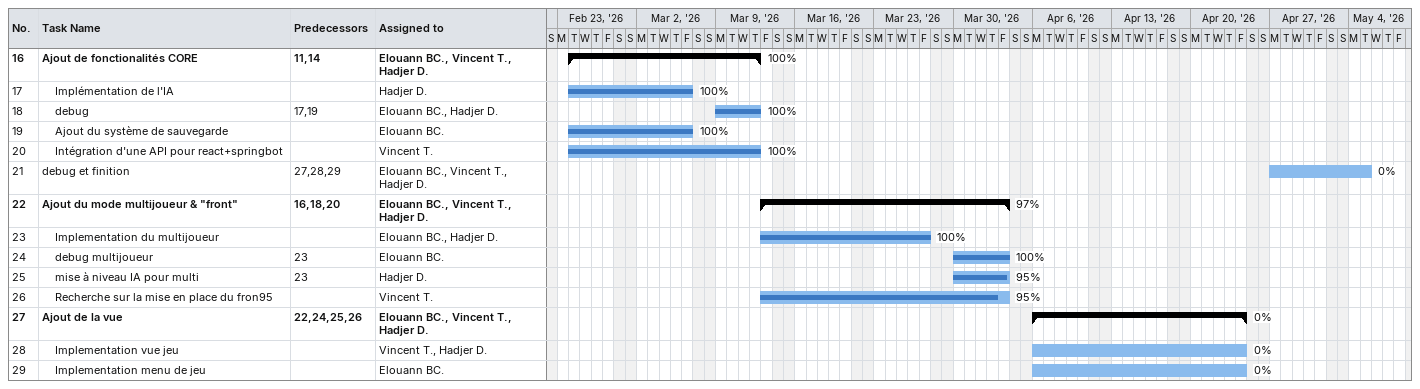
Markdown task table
| ID | Level | Task | Start | Finish | Predecessors | Resources | % complete |
|---|---|---|---|---|---|---|---|
| 16 | 1 | **Ajout de fonctionalités CORE** | 2026-02-24 | 2026-03-12 | 11, 14 | Elouann BC., Vincent T., Hadjer D. | 100 |
| 17 | 2 | Implémentation de l'IA | 2026-02-24 | 2026-03-06 |  | Hadjer D. | 100 |
| 18 | 2 | debug | 2026-03-09 | 2026-03-12 | 17, 19 | Elouann BC., Hadjer D. | 100 |
| 19 | 2 | Ajout du système de sauvegarde | 2026-02-24 | 2026-03-06 |  | Elouann BC. | 100 |
| 20 | 2 | Intégration d'une API pour react+springbot | 2026-02-24 | 2026-03-12 |  | Vincent T. | 100 |
| 21 | 1 | debug et finition | 2026-04-27 | 2026-05-05 | 27, 28, 29 | Elouann BC., Vincent T., Hadjer D. | 0 |
| 22 | 1 | **Ajout du mode multijoueur & "front"** | 2026-03-13 | 2026-04-03 | 16, 18, 20 | Elouann BC., Vincent T., Hadjer D. | 97 |
| 23 | 2 | Implementation du multijoueur | 2026-03-13 | 2026-03-27 |  | Elouann BC., Hadjer D. | 100 |
| 24 | 2 | debug multijoueur | 2026-03-30 | 2026-04-03 | 23 | Elouann BC. | 100 |
| 25 | 2 | mise à niveau IA pour multi | 2026-03-30 | 2026-04-03 | 23 | Hadjer D. | 95 |
| 26 | 2 | Recherche sur la mise en place du fron95 | 2026-03-13 | 2026-04-03 |  | Vincent T. | 95 |
| 27 | 1 | **Ajout de la vue** | 2026-04-06 | 2026-04-24 | 22, 24, 25, 26 | Elouann BC., Vincent T., Hadjer D. | 0 |
| 28 | 2 | Implementation vue jeu | 2026-04-06 | 2026-04-24 |  | Vincent T., Hadjer D. | 0 |
| 29 | 2 | Implementation menu de jeu | 2026-04-06 | 2026-04-24 |  | Elouann BC. | 0 |
